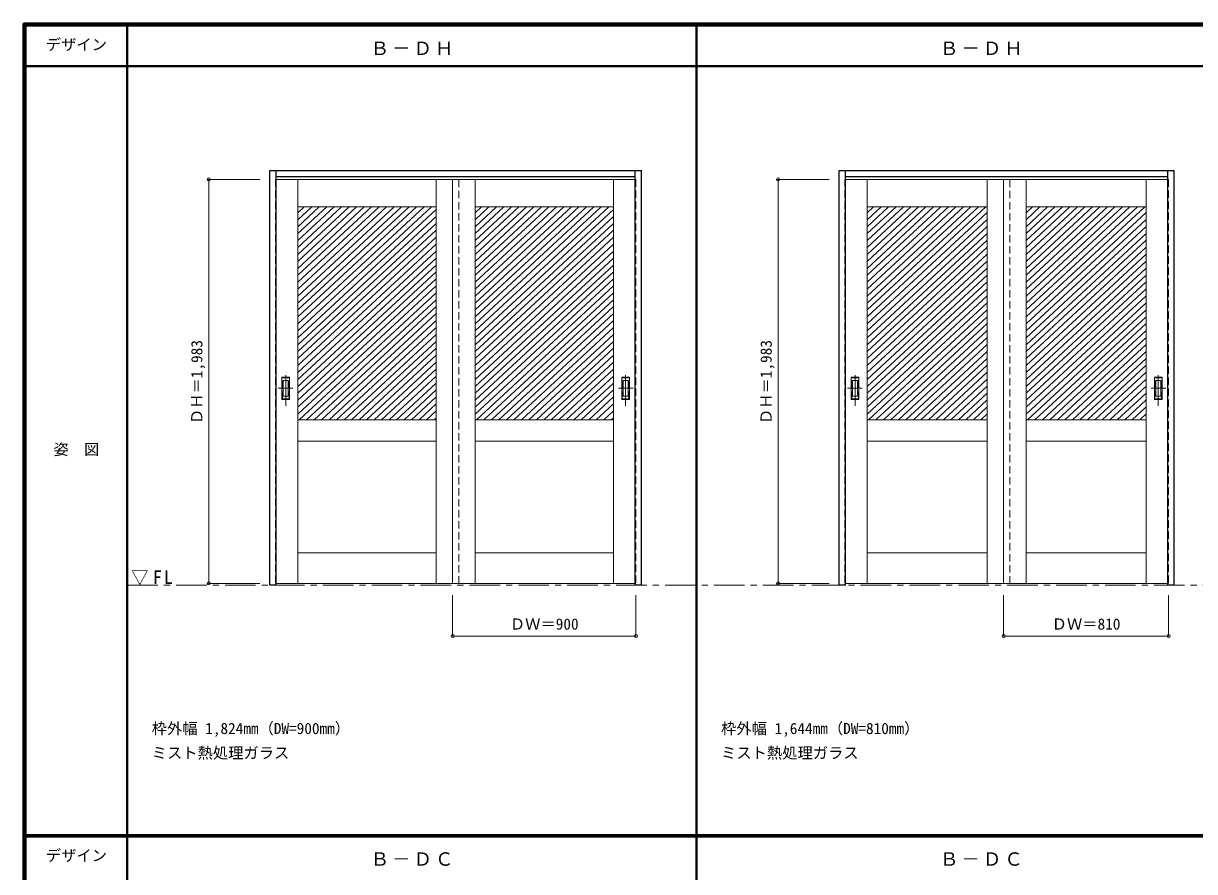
# Model space of a CAD drawing. Units: millimetres, scale not verified. Extents: x -6000 to 5700, y -4307 to 4260.
# Drawn here: x -6000 to -250, y 12 to 4175 of the extents above; entities that cross this region are included whole.
import ezdxf
from ezdxf.enums import TextEntityAlignment as Align

# ---------------------------------------------------------------- set-up
doc = ezdxf.new("R2010")
doc.units = ezdxf.units.MM
doc.header["$LTSCALE"] = 30
doc.header["$PDMODE"] = 32
doc.header["$PDSIZE"] = 15
doc.linetypes.add('CHAIN1', pattern=[8, 5, -1, 1, -1])
doc.linetypes.add('DASHED1', pattern=[1.8, 1.2, -0.6])
for name, color, linetype, lineweight in [('0-2_扉', 7, 'Continuous', 18), ('0-4_枠', 3, 'Continuous', 25), ('0-6_引手', 7, 'Continuous', 18), ('0-B_寸法', 4, 'Continuous', 9), ('0-C_ハッチ', 4, 'Continuous', 9), ('F-1_枠', 6, 'Continuous', 40)]:
    doc.layers.add(name, color=color, linetype=linetype, lineweight=lineweight)
doc.layers.add('0-A_文字', color=7, linetype='Continuous')
doc.layers.add('F-A_文字', color=7, linetype='Continuous')
doc.styles.add('ＭＳ ゴシック', font='')
doc.styles.get('ＭＳ ゴシック').set_extended_font_data('MS Gothic')

msp = doc.modelspace()

# ---------------------------------------------------------------- linework, layer by layer
at = {"layer": '0-2_扉', "color": 4, "linetype": 'DASHED1', "lineweight": 9}
for p, q in [((-4763, 3409.5), (-4763, 1426.5)), ((-4760, 3409.5), (-4763, 3409.5)), ((-3863, 1426.5), (-3863, 3409.5)), ((-2996, 3409.5), (-2993, 3409.5)), ((-2993, 3409.5), (-2993, 1426.5)), ((-1968, 3409.5), (-1968, 1426.5)), ((-1965, 3409.5), (-1968, 3409.5)), ((-1158, 1426.5), (-1158, 3409.5)), ((-381, 3409.5), (-378, 3409.5)), ((-4763, 1426.5), (-4760, 1426.5)), ((-2993, 1426.5), (-2996, 1426.5)), ((-1968, 1426.5), (-1965, 1426.5))]:
    msp.add_line(p, q, dxfattribs=at)
at = {"layer": '0-2_扉'}
for p, q in [((-3863, 3409.5), (-4760, 3409.5)), ((-4653, 3409.5), (-4653, 1426.5)), ((-3973, 3409.5), (-3973, 1426.5)), ((-3893, 3409.5), (-3893, 1426.5)), ((-3893, 3409.5), (-2996, 3409.5)), ((-3783, 3409.5), (-3783, 1426.5)), ((-3103, 3409.5), (-3103, 1426.5)), ((-1158, 3409.5), (-1965, 3409.5)), ((-1858, 3409.5), (-1858, 1426.5)), ((-1268, 3409.5), (-1268, 1426.5)), ((-1188, 3409.5), (-1188, 1426.5)), ((-1188, 3409.5), (-381, 3409.5)), ((-1078, 3409.5), (-1078, 1426.5)), ((-488, 3409.5), (-488, 1426.5)), ((-3973, 3274.5), (-4653, 3274.5)), ((-3783, 3274.5), (-3103, 3274.5)), ((-1268, 3274.5), (-1858, 3274.5)), ((-1078, 3274.5), (-488, 3274.5)), ((-4653, 2229.5), (-4053, 2229.5)), ((-3973, 2229.5), (-4225.5, 2229.5)), ((-3783, 2229.5), (-3530.5, 2229.5)), ((-3103, 2229.5), (-3703, 2229.5)), ((-1858, 2229.5), (-1268, 2229.5)), ((-1286.5, 2229.5), (-1475.5, 2229.5)), ((-488, 2229.5), (-1078, 2229.5)), ((-1059.5, 2229.5), (-870.5, 2229.5)), ((-3973, 2124.5), (-4653, 2124.5)), ((-3783, 2124.5), (-3103, 2124.5)), ((-1268, 2124.5), (-1858, 2124.5)), ((-1078, 2124.5), (-488, 2124.5)), ((-3973, 1576.5), (-4653, 1576.5)), ((-3783, 1576.5), (-3103, 1576.5)), ((-1268, 1576.5), (-1858, 1576.5)), ((-1078, 1576.5), (-488, 1576.5)), ((-3863, 1426.5), (-4760, 1426.5)), ((-3893, 1426.5), (-2996, 1426.5)), ((-1158, 1426.5), (-1965, 1426.5)), ((-1188, 1426.5), (-381, 1426.5))]:
    msp.add_line(p, q, dxfattribs=at)
at = {"layer": '0-2_扉', "color": 4, "linetype": 'DASHED1', "lineweight": 9}
msp.add_lwpolyline([(-378, 3409.5), (-378, 1426.5), (-381, 1426.5)], dxfattribs=at)
at = {"layer": '0-4_枠'}
for p, q in [((-4790, 1418), (-4790, 3453)), ((-4790, 3453), (-2966, 3453)), ((-4760, 1418), (-4760, 3453)), ((-2996, 1427.04), (-2996, 3453)), ((-2966, 1418), (-2966, 3453)), ((-1995, 1418), (-1995, 3453)), ((-1995, 3453), (-351, 3453)), ((-1965, 1418), (-1965, 3453)), ((-381, 1427.04), (-381, 3453)), ((-351, 1418), (-351, 3453)), ((-4760, 3423), (-2996, 3423)), ((-1965, 3423), (-381, 3423)), ((-4760, 1418), (-4790, 1418)), ((-2996, 1426.7), (-2996, 1427.04)), ((-1965, 1418), (-1995, 1418)), ((-381, 1426.7), (-381, 1427.04))]:
    msp.add_line(p, q, dxfattribs=at)
for points in [[(-2966, 1418), (-2996, 1418), (-2996, 1426.7)], [(-351, 1418), (-381, 1418), (-381, 1426.7)]]:
    msp.add_lwpolyline(points, dxfattribs=at)
at = {"layer": '0-6_引手'}
for p, q in [((-4731, 2439), (-4693, 2439)), ((-4731, 2329), (-4731, 2439)), ((-4724.5, 2423), (-4699.5, 2423)), ((-4724.5, 2345), (-4724.5, 2423)), ((-4699.5, 2345), (-4699.5, 2423)), ((-4693, 2329), (-4693, 2439)), ((-3025, 2439), (-3063, 2439)), ((-3063, 2329), (-3063, 2439)), ((-3031.5, 2423), (-3056.5, 2423)), ((-3056.5, 2345), (-3056.5, 2423)), ((-3031.5, 2345), (-3031.5, 2423)), ((-3025, 2329), (-3025, 2439)), ((-1936, 2439), (-1898, 2439)), ((-1936, 2329), (-1936, 2439)), ((-1929.5, 2423), (-1904.5, 2423)), ((-1929.5, 2345), (-1929.5, 2423)), ((-1904.5, 2345), (-1904.5, 2423)), ((-1898, 2329), (-1898, 2439)), ((-410, 2439), (-448, 2439)), ((-448, 2329), (-448, 2439)), ((-416.5, 2423), (-441.5, 2423)), ((-441.5, 2345), (-441.5, 2423)), ((-416.5, 2345), (-416.5, 2423)), ((-410, 2329), (-410, 2439)), ((-4731, 2329), (-4693, 2329)), ((-4724.5, 2345), (-4699.5, 2345)), ((-3025, 2329), (-3063, 2329)), ((-3031.5, 2345), (-3056.5, 2345)), ((-1936, 2329), (-1898, 2329)), ((-1929.5, 2345), (-1904.5, 2345)), ((-410, 2329), (-448, 2329)), ((-416.5, 2345), (-441.5, 2345))]:
    msp.add_line(p, q, dxfattribs=at)
at = {"layer": '0-6_引手', "linetype": 'CHAIN1'}
for p, q in [((-4712, 2298.77), (-4712, 2469.62)), ((-3044, 2298.77), (-3044, 2469.62)), ((-1917, 2298.77), (-1917, 2469.62)), ((-429, 2298.77), (-429, 2469.62)), ((-4750.07, 2384), (-4677.56, 2384)), ((-3005.93, 2384), (-3078.44, 2384)), ((-1955.07, 2384), (-1882.56, 2384)), ((-390.93, 2384), (-463.44, 2384))]:
    msp.add_line(p, q, dxfattribs=at)
at = {"layer": '0-6_引手', "linetype": 'DASHED1'}
for p, q in [((-4696, 2333), (-4696, 2435)), ((-3060, 2333), (-3060, 2435)), ((-1901, 2333), (-1901, 2435)), ((-445, 2333), (-445, 2435)), ((-4728, 2333), (-4696, 2333)), ((-3028, 2333), (-3060, 2333)), ((-1933, 2333), (-1901, 2333)), ((-413, 2333), (-445, 2333))]:
    msp.add_line(p, q, dxfattribs=at)
for points in [[(-4728, 2333), (-4728, 2435), (-4696, 2435)], [(-3028, 2333), (-3028, 2435), (-3060, 2435)], [(-1933, 2333), (-1933, 2435), (-1901, 2435)], [(-413, 2333), (-413, 2435), (-445, 2435)]]:
    msp.add_lwpolyline(points, dxfattribs=at)
at = {"layer": '0-B_寸法'}
for p, q in [((-5090, 3409.5), (-4840, 3409.5)), ((-5090, 3409.5), (-5090, 1426.5)), ((-2295, 3409.5), (-2045, 3409.5)), ((-2295, 3409.5), (-2295, 1426.5)), ((-5090, 1426.5), (-4840, 1426.5)), ((-2295, 1426.5), (-2045, 1426.5)), ((-3893, 1168), (-3893, 1368)), ((-2993, 1168), (-2993, 1368)), ((-1188, 1168), (-1188, 1368)), ((-378, 1168), (-378, 1368)), ((-3893, 1168), (-2993, 1168)), ((-1188, 1168), (-378, 1168))]:
    msp.add_line(p, q, dxfattribs=at)
at = {"layer": '0-B_寸法', "color": 7}
for p in [(-5090, 3409.5), (-2295, 3409.5), (-5090, 1426.5), (-2295, 1426.5), (-3893, 1168), (-2993, 1168), (-1188, 1168), (-378, 1168)]:
    msp.add_point(p, dxfattribs=at)
at = {"layer": '0-C_ハッチ'}
for p, q in [((-4584.86, 3274.5), (-4653, 3211.4)), ((-4548.06, 3274.5), (-4653, 3177.33)), ((-4511.26, 3274.5), (-4653, 3143.26)), ((-4474.47, 3274.5), (-4653, 3109.19)), ((-4621.65, 3274.5), (-4653, 3245.47)), ((-4437.67, 3274.5), (-4653, 3075.12)), ((-4400.87, 3274.5), (-4653, 3041.05)), ((-4364.08, 3274.5), (-4653, 3006.98)), ((-4327.28, 3274.5), (-4653, 2972.91)), ((-4290.48, 3274.5), (-4653, 2938.84)), ((-4253.68, 3274.5), (-4653, 2904.76)), ((-4216.89, 3274.5), (-4653, 2870.69)), ((-4180.09, 3274.5), (-4653, 2836.62)), ((-4143.29, 3274.5), (-4653, 2802.55)), ((-4106.5, 3274.5), (-4653, 2768.48)), ((-4069.7, 3274.5), (-4653, 2734.41)), ((-3996.11, 3274.5), (-4653, 2666.27)), ((-4032.9, 3274.5), (-4653, 2700.34)), ((-3973, 3261.83), (-4653, 2632.2)), ((-3973, 3227.75), (-4653, 2598.12)), ((-3714.86, 3274.5), (-3783, 3211.4)), ((-3678.06, 3274.5), (-3783, 3177.33)), ((-3641.26, 3274.5), (-3783, 3143.26)), ((-3604.47, 3274.5), (-3783, 3109.19)), ((-3751.65, 3274.5), (-3783, 3245.47)), ((-3567.67, 3274.5), (-3783, 3075.12)), ((-3530.87, 3274.5), (-3783, 3041.05)), ((-3494.08, 3274.5), (-3783, 3006.98)), ((-3457.28, 3274.5), (-3783, 2972.91)), ((-3420.48, 3274.5), (-3783, 2938.84)), ((-3383.68, 3274.5), (-3783, 2904.76)), ((-3346.89, 3274.5), (-3783, 2870.69)), ((-3310.09, 3274.5), (-3783, 2836.62)), ((-3273.29, 3274.5), (-3783, 2802.55)), ((-3236.5, 3274.5), (-3783, 2768.48)), ((-3199.7, 3274.5), (-3783, 2734.41)), ((-3126.11, 3274.5), (-3783, 2666.27)), ((-3162.9, 3274.5), (-3783, 2700.34)), ((-3103, 3261.83), (-3783, 2632.2)), ((-3103, 3227.75), (-3783, 2598.12)), ((-1789.86, 3274.5), (-1858, 3211.4)), ((-1753.06, 3274.5), (-1858, 3177.33)), ((-1716.26, 3274.5), (-1858, 3143.26)), ((-1679.47, 3274.5), (-1858, 3109.19)), ((-1826.65, 3274.5), (-1858, 3245.47)), ((-1642.67, 3274.5), (-1858, 3075.12)), ((-1605.87, 3274.5), (-1858, 3041.05)), ((-1569.08, 3274.5), (-1858, 3006.98)), ((-1532.28, 3274.5), (-1858, 2972.91)), ((-1495.48, 3274.5), (-1858, 2938.84)), ((-1458.69, 3274.5), (-1858, 2904.76)), ((-1421.89, 3274.5), (-1858, 2870.69)), ((-1385.09, 3274.5), (-1858, 2836.62)), ((-1348.29, 3274.5), (-1858, 2802.55)), ((-1311.5, 3274.5), (-1858, 2768.48)), ((-1274.7, 3274.5), (-1858, 2734.41)), ((-1268, 3246.63), (-1858, 2700.34)), ((-1009.86, 3274.5), (-1078, 3211.4)), ((-973.06, 3274.5), (-1078, 3177.33)), ((-936.26, 3274.5), (-1078, 3143.26)), ((-899.47, 3274.5), (-1078, 3109.19)), ((-1046.65, 3274.5), (-1078, 3245.47)), ((-862.67, 3274.5), (-1078, 3075.12)), ((-825.87, 3274.5), (-1078, 3041.05)), ((-789.08, 3274.5), (-1078, 3006.98)), ((-752.28, 3274.5), (-1078, 2972.91)), ((-715.48, 3274.5), (-1078, 2938.84)), ((-678.69, 3274.5), (-1078, 2904.76)), ((-641.89, 3274.5), (-1078, 2870.69)), ((-605.09, 3274.5), (-1078, 2836.62)), ((-568.29, 3274.5), (-1078, 2802.55)), ((-531.5, 3274.5), (-1078, 2768.48)), ((-494.7, 3274.5), (-1078, 2734.41)), ((-488, 3246.63), (-1078, 2700.34)), ((-3973, 3193.68), (-4653, 2564.05)), ((-3103, 3193.68), (-3783, 2564.05)), ((-1268, 3212.56), (-1858, 2666.27)), ((-1268, 3178.49), (-1858, 2632.2)), ((-488, 3212.56), (-1078, 2666.27)), ((-488, 3178.49), (-1078, 2632.2)), ((-3973, 3159.61), (-4653, 2529.98)), ((-3973, 3125.54), (-4653, 2495.91)), ((-3103, 3159.61), (-3783, 2529.98)), ((-3103, 3125.54), (-3783, 2495.91)), ((-1268, 3144.42), (-1858, 2598.12)), ((-1268, 3110.35), (-1858, 2564.05)), ((-488, 3144.42), (-1078, 2598.12)), ((-488, 3110.35), (-1078, 2564.05)), ((-3973, 3091.47), (-4653, 2461.84)), ((-3973, 3057.4), (-4653, 2427.77)), ((-3103, 3091.47), (-3783, 2461.84)), ((-3103, 3057.4), (-3783, 2427.77)), ((-1268, 3076.28), (-1858, 2529.98)), ((-488, 3076.28), (-1078, 2529.98)), ((-3973, 3023.33), (-4653, 2393.7)), ((-3103, 3023.33), (-3783, 2393.7)), ((-1268, 3042.21), (-1858, 2495.91)), ((-1268, 3008.14), (-1858, 2461.84)), ((-488, 3042.21), (-1078, 2495.91)), ((-488, 3008.14), (-1078, 2461.84)), ((-3973, 2989.26), (-4653, 2359.63)), ((-3973, 2955.19), (-4653, 2325.56)), ((-3103, 2989.26), (-3783, 2359.63)), ((-3103, 2955.19), (-3783, 2325.56)), ((-1268, 2974.07), (-1858, 2427.77)), ((-1268, 2939.99), (-1858, 2393.7)), ((-488, 2974.07), (-1078, 2427.77)), ((-488, 2939.99), (-1078, 2393.7)), ((-3973, 2921.11), (-4653, 2291.49)), ((-3973, 2887.04), (-4653, 2257.41)), ((-3103, 2921.11), (-3783, 2291.49)), ((-3103, 2887.04), (-3783, 2257.41)), ((-1268, 2905.92), (-1858, 2359.63)), ((-488, 2905.92), (-1078, 2359.63)), ((-3973, 2852.97), (-4646.35, 2229.5)), ((-3973, 2818.9), (-4609.55, 2229.5)), ((-3103, 2852.97), (-3776.35, 2229.5)), ((-3103, 2818.9), (-3739.55, 2229.5)), ((-1268, 2871.85), (-1858, 2325.56)), ((-1268, 2837.78), (-1858, 2291.49)), ((-488, 2871.85), (-1078, 2325.56)), ((-488, 2837.78), (-1078, 2291.49)), ((-3973, 2784.83), (-4572.76, 2229.5)), ((-3103, 2784.83), (-3702.76, 2229.5)), ((-1268, 2803.71), (-1858, 2257.41)), ((-1268, 2769.64), (-1851.35, 2229.5)), ((-488, 2803.71), (-1078, 2257.41)), ((-488, 2769.64), (-1071.35, 2229.5)), ((-3973, 2750.76), (-4535.96, 2229.5)), ((-3973, 2716.69), (-4499.16, 2229.5)), ((-3103, 2750.76), (-3665.96, 2229.5)), ((-3103, 2716.69), (-3629.16, 2229.5)), ((-1268, 2735.57), (-1814.55, 2229.5)), ((-488, 2735.57), (-1034.55, 2229.5)), ((-3973, 2682.62), (-4462.37, 2229.5)), ((-3973, 2648.55), (-4425.57, 2229.5)), ((-3103, 2682.62), (-3592.37, 2229.5)), ((-3103, 2648.55), (-3555.57, 2229.5)), ((-1268, 2701.5), (-1777.76, 2229.5)), ((-1268, 2667.43), (-1740.96, 2229.5)), ((-488, 2701.5), (-997.76, 2229.5)), ((-488, 2667.43), (-960.96, 2229.5)), ((-3973, 2614.48), (-4388.77, 2229.5)), ((-3103, 2614.48), (-3518.77, 2229.5)), ((-1268, 2633.35), (-1704.16, 2229.5)), ((-1268, 2599.28), (-1667.37, 2229.5)), ((-488, 2633.35), (-924.16, 2229.5)), ((-488, 2599.28), (-887.37, 2229.5)), ((-3973, 2580.4), (-4351.98, 2229.5)), ((-3973, 2546.33), (-4315.18, 2229.5)), ((-3103, 2580.4), (-3481.98, 2229.5)), ((-3103, 2546.33), (-3445.18, 2229.5)), ((-1268, 2565.21), (-1630.57, 2229.5)), ((-1268, 2531.14), (-1593.77, 2229.5)), ((-488, 2565.21), (-850.57, 2229.5)), ((-488, 2531.14), (-813.77, 2229.5)), ((-3973, 2512.26), (-4278.38, 2229.5)), ((-3973, 2478.19), (-4241.59, 2229.5)), ((-3103, 2512.26), (-3408.38, 2229.5)), ((-3103, 2478.19), (-3371.59, 2229.5)), ((-1268, 2497.07), (-1556.98, 2229.5)), ((-488, 2497.07), (-776.98, 2229.5)), ((-3973, 2444.12), (-4204.79, 2229.5)), ((-3103, 2444.12), (-3334.79, 2229.5)), ((-1268, 2463), (-1520.18, 2229.5)), ((-1268, 2428.93), (-1483.38, 2229.5)), ((-488, 2463), (-740.18, 2229.5)), ((-488, 2428.93), (-703.38, 2229.5)), ((-3973, 2410.05), (-4167.99, 2229.5)), ((-3973, 2375.98), (-4131.2, 2229.5)), ((-3103, 2410.05), (-3297.99, 2229.5)), ((-3103, 2375.98), (-3261.2, 2229.5)), ((-1268, 2394.86), (-1446.59, 2229.5)), ((-1268, 2360.79), (-1409.79, 2229.5)), ((-488, 2394.86), (-666.59, 2229.5)), ((-488, 2360.79), (-629.79, 2229.5)), ((-3973, 2341.91), (-4094.4, 2229.5)), ((-3973, 2307.84), (-4057.6, 2229.5)), ((-3103, 2341.91), (-3224.4, 2229.5)), ((-3103, 2307.84), (-3187.6, 2229.5)), ((-1268, 2326.72), (-1372.99, 2229.5)), ((-488, 2326.72), (-592.99, 2229.5)), ((-3973, 2273.76), (-4020.81, 2229.5)), ((-3103, 2273.76), (-3150.81, 2229.5)), ((-1268, 2292.64), (-1336.2, 2229.5)), ((-1268, 2258.57), (-1299.4, 2229.5)), ((-488, 2292.64), (-556.2, 2229.5)), ((-488, 2258.57), (-519.4, 2229.5)), ((-3973, 2239.69), (-3984.01, 2229.5)), ((-3103, 2239.69), (-3114.01, 2229.5))]:
    msp.add_line(p, q, dxfattribs=at)
at = {"layer": '0-C_ハッチ', "color": 7, "linetype": 'CHAIN1', "lineweight": 18}
msp.add_line((-5490, 1418), (5690, 1418), dxfattribs=at)
at = {"layer": 'F-1_枠'}
for p, q in [((-6000, 4175), (5700, 4175)), ((-6000, 4175), (-6000, -4205)), ((-6000, 4170), (5700, 4170)), ((-6000, 4165), (5700, 4165)), ((-5995, 4175), (-5995, -4205)), ((-5990, 4175), (-5990, -4205)), ((-5490, 4175), (-5490, -3790)), ((-2695, -3790), (-2695, 4175)), ((-6000, 3965), (5700, 3965)), ((-6000, 190.5), (5700, 190.5)), ((-6000, 187.5), (5700, 187.5)), ((-6000, 184.5), (5700, 184.5))]:
    msp.add_line(p, q, dxfattribs=at)

# ---------------------------------------------------------------- texts
at = {"layer": '0-A_文字', "style": 'ＭＳ ゴシック'}
for s, p in [('枠外幅 1,824mm（DW=900mm）', (-5370, 670.5)), ('枠外幅 1,644mm（DW=810mm）', (-2575, 670.5)), ('ミスト熱処理ガラス', (-5370, 550.5)), ('ミスト熱処理ガラス', (-2575, 550.5))]:
    msp.add_text(s, height=54.99, dxfattribs=at).set_placement(p, align=Align.BOTTOM_LEFT)
at = {"layer": '0-A_文字', "char_height": 65.98, "attachment_point": 7, "style": 'ＭＳ ゴシック'}
for s, insert in [('\\T1.17;Ｂ－ＤＨ', (-4295, 4020)), ('\\T1.17;Ｂ－ＤＨ', (-1500, 4020)), ('\\T1.26;\\W0.95;▽FL', (-5471.25, 1418)), ('\\T1.17;Ｂ－ＤＣ', (-4295, 39.5)), ('\\T1.17;Ｂ－ＤＣ', (-1500, 39.5))]:
    msp.add_mtext(s, dxfattribs=dict(at, insert=insert))
at = {"layer": '0-B_寸法', "color": 7, "style": 'ＭＳ ゴシック'}
for p in [(-5105, 2208.75), (-2310, 2208.75)]:
    msp.add_text('ＤＨ＝1,983', height=54.99, rotation=90, dxfattribs=at).set_placement(p, align=Align.BOTTOM_LEFT)
for s, p in [('ＤＷ＝900', (-3611.75, 1183)), ('ＤＷ＝810', (-951.75, 1183))]:
    msp.add_text(s, height=54.99, dxfattribs=at).set_placement(p, align=Align.BOTTOM_LEFT)
at = {"layer": 'F-A_文字', "style": 'ＭＳ ゴシック'}
for s, p in [('デザイン', (-5890, 4027.5)), ('姿\u3000図', (-5852.5, 2040.25)), ('デザイン', (-5890, 47))]:
    msp.add_text(s, height=54.99, dxfattribs=at).set_placement(p, align=Align.BOTTOM_LEFT)

doc.saveas('drawing.dxf')
